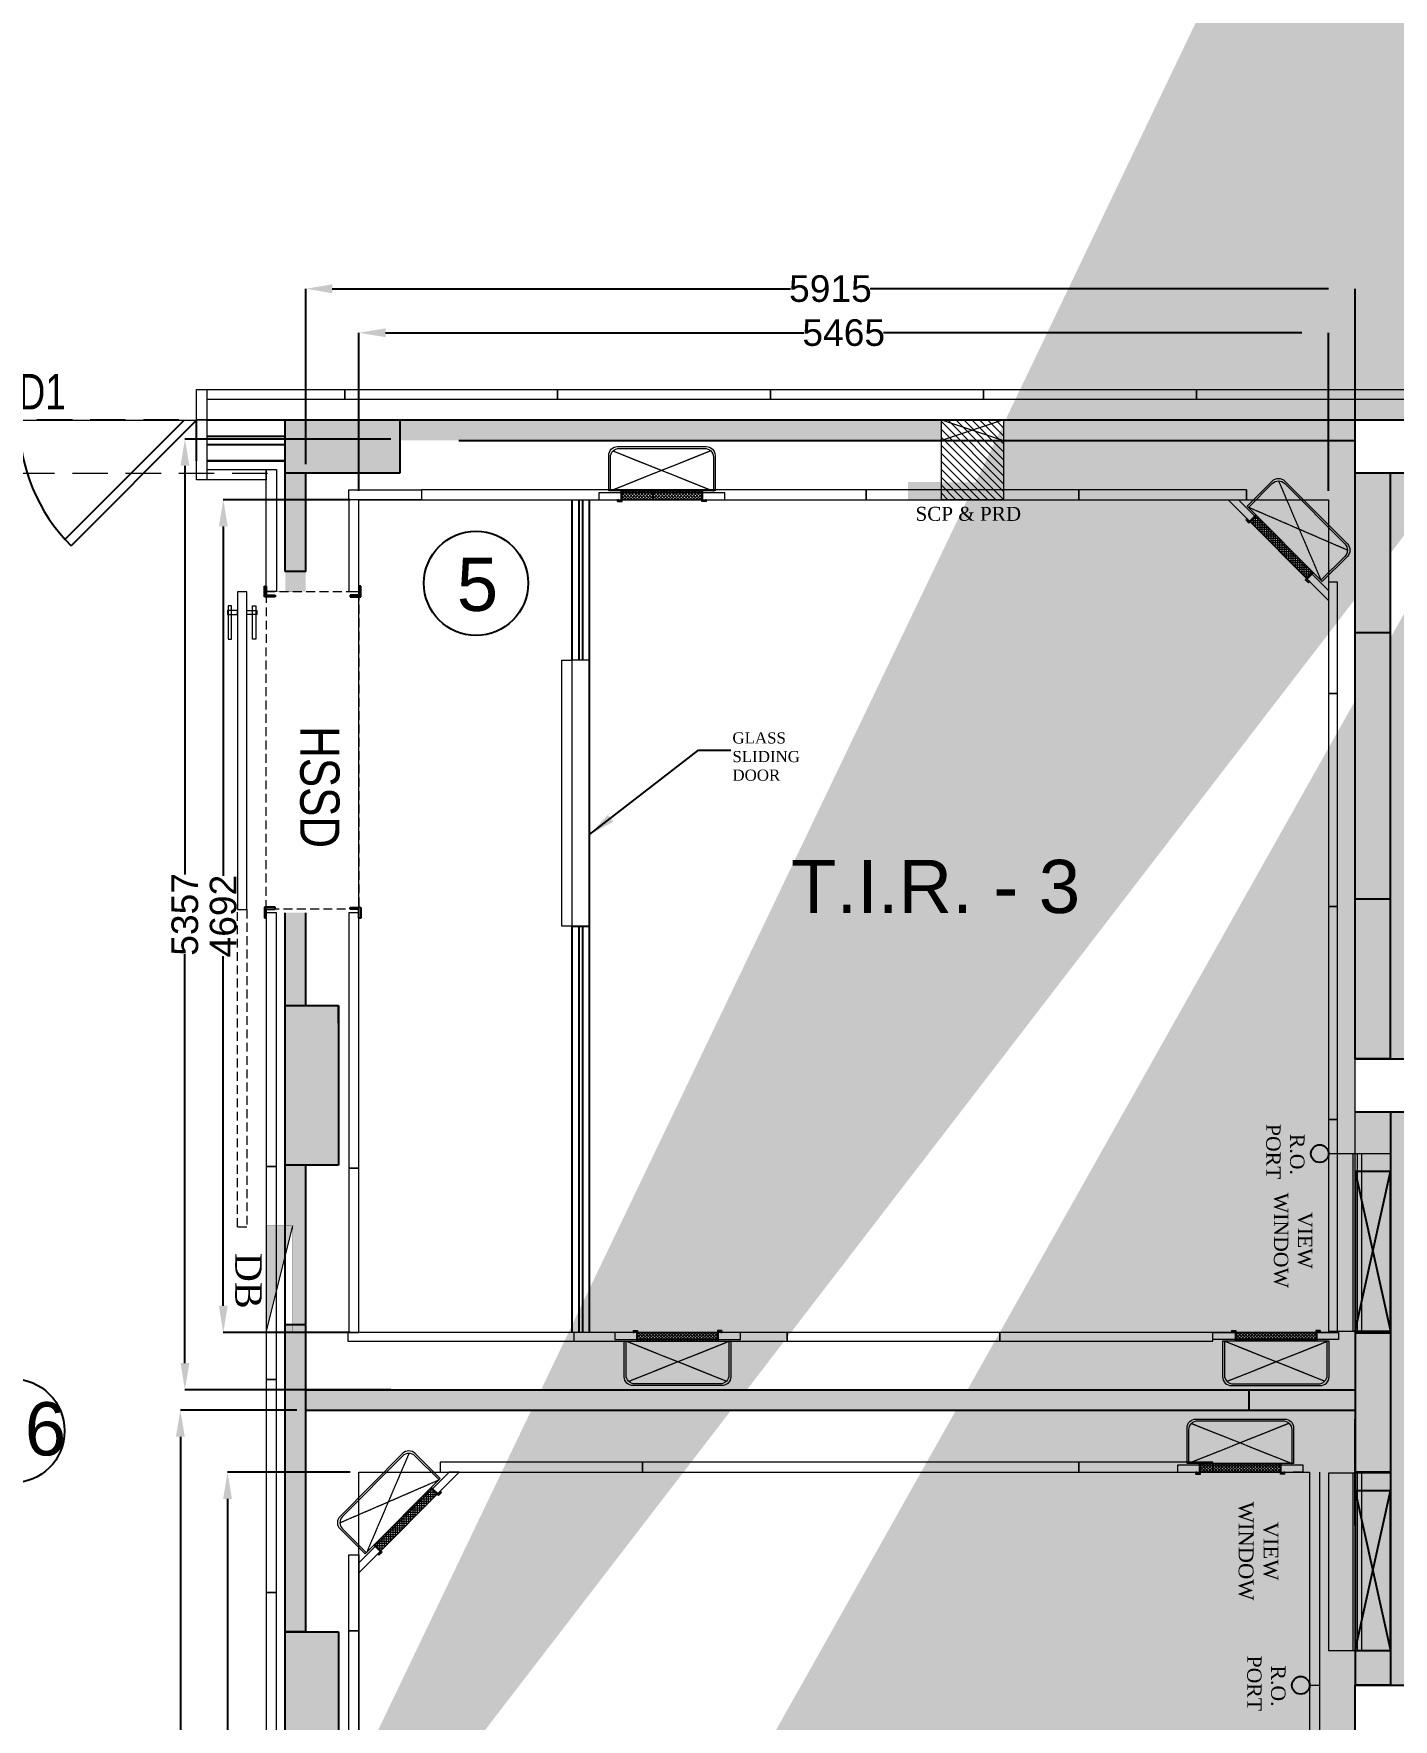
# Model space of a CAD drawing. Extents: x 11034434 to 11724204, y -4674497 to -3911811.
# Drawn here: x 11648006 to 11655669, y -4543855 to -4534356 of the extents above; entities that cross this region are included whole.
import ezdxf

# ---------------------------------------------------------------- set-up
doc = ezdxf.new("R2010")
doc.units = 0
doc.header["$MEASUREMENT"] = 0
doc.header["$PDMODE"] = 35
for name, pattern in [('CENTER', [0]), ('DASHED', [0.75, 0.5, -0.25]), ('DASHED2', [0.375, 0.25, -0.125]), ('HIDDEN', [0.375, 0.25, -0.125])]:
    doc.linetypes.add(name, pattern=pattern)
doc.layers.get('0').update_dxf_attribs({"color": 251, "linetype": 'CONTINUOUS'})
doc.layers.get('Defpoints').update_dxf_attribs({"color": 251, "linetype": 'CONTINUOUS'})
for name, color, linetype, lineweight in [('0.0', 251, 'CONTINUOUS', 0), ('MEDI O2', 3, 'CONTINUOUS', 25), ('OT TEXT', 251, 'CONTINUOUS', 5), ('VENT', 251, 'DASHED', 0), ('WALL PANEL', 7, 'CONTINUOUS', 15)]:
    doc.layers.add(name, color=color, linetype=linetype, lineweight=lineweight)
for name, color, linetype in [('BEAM', 251, 'CONTINUOUS'), ('BLOCK', 251, 'CONTINUOUS'), ('HATCH', 251, 'CONTINUOUS'), ('HS', 251, 'CONTINUOUS'), ('OT WALL', 252, 'CONTINUOUS'), ('OT WRITING BOARD', 7, 'CONTINUOUS'), ('PRD', 251, 'CONTINUOUS'), ('RD', 3, 'CONTINUOUS'), ('SECTION', 251, 'CONTINUOUS')]:
    doc.layers.add(name, color=color, linetype=linetype)
doc.styles.add('0_RM-NM', font='arial.ttf')
doc.styles.add('ARIAL', font='arial.ttf', dxfattribs={"width": 0.75})
doc.styles.add('Arial_3', font='arial.ttf', dxfattribs={"width": 0.8, "height": 245.883234})
doc.styles.get("Standard").update_dxf_attribs({"font": 'arial.ttf'})
doc.dimstyles.new('Scale 50', dxfattribs={"dimscale": 0, "dimtxt": 150, "dimasz": 150, "dimexe": 0, "dimexo": 50, "dimgap": 0, "dimtad": 0, "dimtoh": 1, "dimdec": 0, "dimzin": 0, "dimdsep": 46, "dimtxsty": '0_RM-NM', "dimcen": 0, "dimdle": 100, "dimclrd": 204, "dimclre": 212, "dimclrt": 224, "dimadec": 0, "dimazin": 0, "dimtfac": 1, "dimtdec": 0, "dimtofl": 0, "dimtmove": 1, "dimatfit": 3, "dimfxl": 1, "dimtolj": 1, "dimtzin": 0, "dimlwe": -1, "dimarcsym": 0})

# ---------------------------------------------------------------- blocks, each defined once
blk = doc.blocks.new('A$C4C3A21FC')
at = {"color": 177, "ltscale": 15, "true_color": 0x293189}
for p, q in [((0, 0), (0, 60)), ((0, 60), (60, 60)), ((60, 50), (10, 50)), ((10, 50), (10, 0)), ((60, 60), (60, 50)), ((10, 0), (0, 0))]:
    blk.add_line(p, q, dxfattribs=at)
blk = doc.blocks.new('A$C067107AD')
at = {"color": 21, "linetype": 'DASHED', "lineweight": 20, "ltscale": 100}
blk.add_lwpolyline([(-1790.9, -53.8), (-1790.9, 0), (-3579.8, 0), (-3579.8, -53.8)], close=True, dxfattribs=at)
at = {"color": 14, "lineweight": 20}
blk.add_lwpolyline([(0, -53.8), (-1790.9, -53.8), (-1790.9, 0), (0, 0), (0, -53.8)], dxfattribs=at)
for points in [[(-79.4, 50.9), (-267.4, 50.9), (-267.4, 32.2), (-79.4, 32.2)], [(-106.1, 56.2), (-127.4, 56.2), (-127.4, -1.1), (-106.1, -1.1)], [(-79.4, -104.6), (-267.4, -104.6), (-267.4, -86), (-79.4, -86)], [(-106.1, -109.9), (-127.4, -109.9), (-127.4, -52.7), (-106.1, -52.7)]]:
    blk.add_lwpolyline(points, close=True, dxfattribs=at)
blk = doc.blocks.new('A$C746E60D0')
at = {"lineweight": 15, "ltscale": 200}
h = blk.add_hatch(dxfattribs=at)
h.set_pattern_fill('ANSI37', color=251, scale=100, angle=540, style=0)
h.set_pattern_definition([(225, (40761.635, 430672.29), (8.83883476, -8.83883476), []), (315, (40761.635, 430672.29), (8.83883476, 8.83883476), [])])
h.paths.add_polyline_path([(0, 225.2), (-50, 225.2), (-50, -224.8), (0, -224.8)])
at = {"layer": 'RD', "color": 123, "lineweight": 15}
for p, q in [((-50, -299.6), (-50, 300.1)), ((5, 230.2), (-50, 230.2)), ((10, 225.2), (-50, 225.2)), ((10, 250.2), (0, 250.2)), ((0, 245.2), (0, 250.2)), ((5, 245.2), (0, 245.2)), ((0, -225.2), (0, 225.2)), ((5, 245.2), (5, 230.2)), ((10, 250.2), (10, 225.2)), ((10, -225.2), (-50, -225.2)), ((5, -230.2), (-50, -230.2)), ((5, -245.2), (0, -245.2)), ((0, -250.2), (0, -245.2)), ((10, -250.2), (0, -250.2)), ((5, -245.2), (5, -230.2)), ((10, -250.2), (10, -225.2))]:
    blk.add_line(p, q, dxfattribs=at)
for points in [[(-50, 300.1), (-250, 300.1, 0.414214), (-300, 250.1), (-300, -249.6, 0.414214), (-250, -299.6), (-50, -299.6)], [(-50, 290.1), (-240, 290.1, 0.414214), (-290, 240.1), (-290, -239.6, 0.414214), (-240, -289.6), (-50, -289.6)]]:
    blk.add_lwpolyline(points, format="xyb", dxfattribs=at)
at = {"layer": 'VENT', "linetype": 'DASHED2', "lineweight": 15}
for p, q in [((-275.4, -275), (-50, 290.1)), ((-275.4, 275.4), (-50, -289.6))]:
    blk.add_line(p, q, dxfattribs=at)
blk = doc.blocks.new('A$C42650223')
at = {"layer": 'WALL PANEL', "color": 150, "lineweight": 15}
blk.add_lwpolyline([(282.8, 226.2), (282.8, 282.8), (-282.8, -282.8), (-226.2, -282.8), (282.8, 226.2)], dxfattribs=at)
at = {"layer": 'OT WALL', "xscale": 0.9998750156232056, "yscale": 0.9998750156232056, "zscale": 0.9998750156232056, "rotation": 134.9999999999999}
blk.add_blockref('A$C746E60D0', (0, 0), dxfattribs=at)
blk = doc.blocks.new('A$C3EFD70D2')
at = {"layer": 'WALL PANEL', "color": 150, "lineweight": 15}
blk.add_lwpolyline([(-354.3, 0), (354.3, 0), (354.3, 40), (-354.3, 40)], close=True, dxfattribs=at)
at = {"layer": 'OT WALL', "xscale": -1.000266620452229, "yscale": 1.000266620452229, "zscale": 1.000266620452229, "rotation": 90.00000000008568}
blk.add_blockref('A$C746E60D0', (0.8, 0), dxfattribs=at)
blk = doc.blocks.new('A$C6EB30F4E')
at = {"layer": 'BLOCK', "color": 7, "lineweight": 0, "ltscale": 500}
blk.add_lwpolyline([(0, 1000), (0, 0), (350, 0), (350, 1000)], close=True, dxfattribs=at)
for points in [[(136.3, 1000), (136.3, 0)], [(161.3, 1000), (161.3, 0)], [(186.3, 1000), (186.3, 0)]]:
    blk.add_lwpolyline(points, dxfattribs=at)
blk = doc.blocks.new('*D362')
at = {"color": 212, "ltscale": 500, "transparency": 16777216}
for p, q in [((11649839, -4536933), (11649839, -4536041.6)), ((11655304, -4536933), (11655304, -4536041.6))]:
    blk.add_line(p, q, dxfattribs=at)
at = {"color": 204, "lineweight": -2, "ltscale": 500, "transparency": 16777216}
for p, q in [((11649989, -4536041.6), (11652347, -4536041.6)), ((11655154, -4536041.6), (11652796, -4536041.6))]:
    blk.add_line(p, q, dxfattribs=at)
at = {"color": 204, "ltscale": 500, "transparency": 16777216}
for points in [[(11649989, -4536016.6), (11649989, -4536066.6), (11649839, -4536041.6)], [(11655154, -4536016.6), (11655154, -4536066.6), (11655304, -4536041.6)]]:
    blk.add_solid(points, dxfattribs=at)
at = {"layer": 'Defpoints', "color": 0, "ltscale": 500, "transparency": 16777216}
for p in [(11655304, -4536041.6), (11649839, -4536983), (11655304, -4536983)]:
    blk.add_point(p, dxfattribs=at)
at = {"color": 224, "ltscale": 500, "transparency": 16777216, "insert": (11652571.5, -4536041.6), "char_height": 150, "attachment_point": 5, "style": '0_RM-NM'}
blk.add_mtext('\\A1;5465', dxfattribs=at)
blk = doc.blocks.new('*D363')
at = {"color": 212, "ltscale": 500, "transparency": 16777216}
for p, q in [((11649789, -4536983), (11649074.5, -4536983)), ((11649789, -4541674.8), (11649074.5, -4541674.8))]:
    blk.add_line(p, q, dxfattribs=at)
at = {"color": 204, "lineweight": -2, "ltscale": 500, "transparency": 16777216}
for p, q in [((11649074.5, -4537133), (11649074.5, -4539102.6)), ((11649074.5, -4541524.8), (11649074.5, -4539555.1))]:
    blk.add_line(p, q, dxfattribs=at)
at = {"color": 204, "ltscale": 500, "transparency": 16777216}
for points in [[(11649049.5, -4537133), (11649099.5, -4537133), (11649074.5, -4536983)], [(11649049.5, -4541524.8), (11649099.5, -4541524.8), (11649074.5, -4541674.8)]]:
    blk.add_solid(points, dxfattribs=at)
at = {"layer": 'Defpoints', "color": 0, "ltscale": 500, "transparency": 16777216}
for p in [(11649839, -4536983), (11649074.5, -4541674.8), (11649839, -4541674.8)]:
    blk.add_point(p, dxfattribs=at)
at = {"color": 224, "ltscale": 500, "transparency": 16777216, "insert": (11649074.5, -4539328.9), "char_height": 150, "attachment_point": 5, "rotation": 90, "style": '0_RM-NM'}
blk.add_mtext('\\A1;4692', dxfattribs=at)
blk = doc.blocks.new('*D364')
at = {"color": 212, "ltscale": 500, "transparency": 16777216}
for p, q in [((11649539, -4536783), (11649539, -4535793.6)), ((11655454, -4536783), (11655454, -4535793.6))]:
    blk.add_line(p, q, dxfattribs=at)
at = {"color": 204, "lineweight": -2, "ltscale": 500, "transparency": 16777216}
for p, q in [((11649689, -4535793.6), (11652272, -4535793.6)), ((11655304, -4535793.6), (11652721, -4535793.6))]:
    blk.add_line(p, q, dxfattribs=at)
at = {"color": 204, "ltscale": 500, "transparency": 16777216}
for points in [[(11649689, -4535768.6), (11649689, -4535818.6), (11649539, -4535793.6)], [(11655304, -4535768.6), (11655304, -4535818.6), (11655454, -4535793.6)]]:
    blk.add_solid(points, dxfattribs=at)
at = {"layer": 'Defpoints', "color": 0, "ltscale": 500, "transparency": 16777216}
for p in [(11655454, -4535793.6), (11649539, -4536833), (11655454, -4536833)]:
    blk.add_point(p, dxfattribs=at)
at = {"color": 224, "ltscale": 500, "transparency": 16777216, "insert": (11652496.5, -4535793.6), "char_height": 150, "attachment_point": 5, "style": '0_RM-NM'}
blk.add_mtext('\\A1;5915', dxfattribs=at)
blk = doc.blocks.new('*D365')
at = {"color": 212, "ltscale": 500, "transparency": 16777216}
for p, q in [((11650019, -4536640.6), (11648858.5, -4536640.6)), ((11650019, -4541998), (11648858.5, -4541998))]:
    blk.add_line(p, q, dxfattribs=at)
at = {"color": 204, "lineweight": -2, "ltscale": 500, "transparency": 16777216}
for p, q in [((11648858.5, -4536790.6), (11648858.5, -4539095.3)), ((11648858.5, -4541848), (11648858.5, -4539543.3))]:
    blk.add_line(p, q, dxfattribs=at)
at = {"color": 204, "ltscale": 500, "transparency": 16777216}
for points in [[(11648833.5, -4536790.6), (11648883.5, -4536790.6), (11648858.5, -4536640.6)], [(11648833.5, -4541848), (11648883.5, -4541848), (11648858.5, -4541998)]]:
    blk.add_solid(points, dxfattribs=at)
at = {"layer": 'Defpoints', "color": 0, "ltscale": 500, "transparency": 16777216}
for p in [(11650069, -4536640.6), (11648858.5, -4541998), (11650069, -4541998)]:
    blk.add_point(p, dxfattribs=at)
at = {"color": 224, "ltscale": 500, "transparency": 16777216, "insert": (11648858.5, -4539319.3), "char_height": 150, "attachment_point": 5, "rotation": 90, "style": '0_RM-NM'}
blk.add_mtext('\\A1;5357', dxfattribs=at)
blk = doc.blocks.new('*D368')
at = {"color": 212, "ltscale": 500, "transparency": 16777216}
for p, q in [((11649489, -4542113), (11648832.5, -4542113)), ((11649489, -4547263), (11648832.5, -4547263))]:
    blk.add_line(p, q, dxfattribs=at)
at = {"color": 204, "lineweight": -2, "ltscale": 500, "transparency": 16777216}
for p, q in [((11648832.5, -4542263), (11648832.5, -4544464.3)), ((11648832.5, -4547113), (11648832.5, -4544911.7))]:
    blk.add_line(p, q, dxfattribs=at)
at = {"color": 204, "ltscale": 500, "transparency": 16777216}
for points in [[(11648807.5, -4542263), (11648857.5, -4542263), (11648832.5, -4542113)], [(11648807.5, -4547113), (11648857.5, -4547113), (11648832.5, -4547263)]]:
    blk.add_solid(points, dxfattribs=at)
at = {"layer": 'Defpoints', "color": 0, "ltscale": 500, "transparency": 16777216}
for p in [(11648832.5, -4542113), (11649539, -4542113), (11649539, -4547263)]:
    blk.add_point(p, dxfattribs=at)
at = {"color": 224, "ltscale": 500, "transparency": 16777216, "insert": (11648832.5, -4544688), "char_height": 150, "attachment_point": 5, "rotation": 90, "style": '0_RM-NM'}
blk.add_mtext('\\A1;5150', dxfattribs=at)
blk = doc.blocks.new('*D369')
at = {"color": 212, "ltscale": 500, "transparency": 16777216}
for p, q in [((11649789, -4542463.1), (11649098.5, -4542463.1)), ((11649789, -4547113), (11649098.5, -4547113))]:
    blk.add_line(p, q, dxfattribs=at)
at = {"color": 204, "lineweight": -2, "ltscale": 500, "transparency": 16777216}
for p, q in [((11649098.5, -4542613.1), (11649098.5, -4544561.3)), ((11649098.5, -4546963), (11649098.5, -4545014.8))]:
    blk.add_line(p, q, dxfattribs=at)
at = {"color": 204, "ltscale": 500, "transparency": 16777216}
for points in [[(11649073.5, -4542613.1), (11649123.5, -4542613.1), (11649098.5, -4542463.1)], [(11649073.5, -4546963), (11649123.5, -4546963), (11649098.5, -4547113)]]:
    blk.add_solid(points, dxfattribs=at)
at = {"layer": 'Defpoints', "color": 0, "ltscale": 500, "transparency": 16777216}
for p in [(11649098.5, -4542463.1), (11649839, -4542463.1), (11649839, -4547113)]:
    blk.add_point(p, dxfattribs=at)
at = {"color": 224, "ltscale": 500, "transparency": 16777216, "insert": (11649098.5, -4544788), "char_height": 150, "attachment_point": 5, "rotation": 90, "style": '0_RM-NM'}
blk.add_mtext('\\A1;4650', dxfattribs=at)
blk = doc.blocks.new('A$C2EC22F09')
at = {"lineweight": 15, "ltscale": 5}
h = blk.add_hatch(color=251, dxfattribs=at)
h.dxf.hatch_style = 1
h.paths.add_polyline_path([(150, 300), (0, 300), (0, -300)])
at = {"color": 7, "lineweight": 15, "ltscale": 5}
blk.add_line((0, -300), (150, 300), dxfattribs=at)
at = {"color": 7, "lineweight": 15, "ltscale": 5, "const_width": 2.42}
blk.add_lwpolyline([(0, -300), (0, 300), (150, 300), (150, -300), (0, -300)], dxfattribs=at)
at = {"layer": 'OT TEXT', "color": 117, "lineweight": 5, "insert": (-100.4, -9), "char_height": 150, "attachment_point": 5, "rotation": 270}
blk.add_mtext('{\\fTimes New Roman|b0|i0|c0|p18;\\C5;DB}', dxfattribs=at)

msp = doc.modelspace()

# ---------------------------------------------------------------- hatches: boundary and pattern name
at = {"ltscale": 500}
h = msp.add_hatch(color=256, dxfattribs=at)
h.paths.add_polyline_path([(11653472.2, -4536533), (11653472.2, -4536648), (11655454, -4536648), (11655454, -4536533)])
h.paths.add_polyline_path([(11653122.2, -4536648), (11653122.2, -4536533), (11650069, -4536533), (11650069, -4536648)])
at = {"lineweight": 15, "ltscale": 10}
h = msp.add_hatch(dxfattribs=at)
h.set_pattern_fill('ANSI31', color=1, scale=10.000353, angle=270)
h.set_pattern_definition([(315, (11962783.15, -5026398.226), (22.451432, 22.451432), [])])
h.paths.add_polyline_path([(11653122.2, -4536533), (11653472.2, -4536533), (11653472.2, -4536983), (11653122.2, -4536983)])
at = {"ltscale": 500}
for points in [[(11649539, -4536833), (11649424, -4536833), (11649424, -4537501), (11649539, -4537501)], [(11649536, -4539309.6), (11649421, -4539309.6), (11649424, -4539833), (11649539, -4539833)], [(11649539, -4541633), (11649424, -4541633), (11649424, -4542463), (11649539, -4542463)], [(11655454, -4541998), (11649539, -4541998), (11649539, -4542113), (11655454, -4542113)]]:
    msp.add_hatch(color=256, dxfattribs=at).paths.add_polyline_path(points)
at = {"layer": 'HATCH', "ltscale": 500}
h = msp.add_hatch(color=251, dxfattribs=at)
h.dxf.hatch_style = 1
h.paths.add_polyline_path([(11633364, -4566323), (11633664, -4566323), (11633664, -4567223), (11633364, -4567223)])
h.paths.add_polyline_path([(11676774, -4570188), (11677674, -4570188), (11677674, -4570488), (11676774, -4570488)])
h.paths.add_polyline_path([(11651189, -4576253), (11651489, -4576253), (11651489, -4577153), (11651189, -4577153)])
h.paths.add_polyline_path([(11673574, -4576253), (11674174, -4576253), (11674174, -4576553), (11673574, -4576553)])
h.paths.add_polyline_path([(11629934, -4558133), (11630684, -4558133), (11630684, -4558433), (11629934, -4558433)])
h.paths.add_polyline_path([(11629934, -4561663), (11630834, -4561663), (11630834, -4561963), (11629934, -4561963)])
h.paths.add_polyline_path([(11666915.7, -4576153), (11667744, -4576153), (11667744, -4576453), (11666915.7, -4576453)])
h.paths.add_polyline_path([(11643159, -4575553), (11643459, -4575553), (11643459, -4576453), (11643159, -4576453)])
h.paths.add_polyline_path([(11636989, -4575703), (11637289, -4575703), (11637289, -4576453), (11636989, -4576453)])
h.paths.add_polyline_path([(11636664, -4576478), (11636964, -4576478), (11636964, -4577228), (11636664, -4577228)])
h.paths.add_polyline_path([(11629934, -4547263), (11630684, -4547263), (11630684, -4547563), (11629934, -4547563)])
h.paths.add_polyline_path([(11676774, -4547263), (11677674, -4547263), (11677674, -4547563), (11676774, -4547563)])
h.paths.add_polyline_path([(11629834, -4566323), (11630134, -4566323), (11630134, -4567223), (11629834, -4567223)])
h.paths.add_polyline_path([(11636664, -4575703), (11636964, -4575703), (11636964, -4576453), (11636664, -4576453)])
h.paths.add_polyline_path([(11676674, -4533533), (11676974, -4533533), (11676974, -4532554.7), (11676674, -4532554.7)])
h.paths.add_polyline_path([(11629934, -4554533), (11630684, -4554533), (11630684, -4554833), (11629934, -4554833)])
h.paths.add_polyline_path([(11658389, -4576253), (11658689, -4576253), (11658689, -4577153), (11658389, -4577153)])
h.paths.add_polyline_path([(11676774, -4527303), (11677674, -4527303), (11677674, -4527603), (11676774, -4527603)])
h.paths.add_polyline_path([(11676774, -4543663), (11677674, -4543663), (11677674, -4543963), (11676774, -4543963)])
h.paths.add_polyline_path([(11629934, -4550933), (11630684, -4550933), (11630684, -4551233), (11629934, -4551233)])
h.paths.add_polyline_path([(11661989, -4570223), (11662289, -4570223), (11662289, -4571123), (11661989, -4571123)])
h.paths.add_polyline_path([(11676774, -4550933), (11677674, -4550933), (11677674, -4551233), (11676774, -4551233)])
h.paths.add_polyline_path([(11634979, -4536533), (11635279, -4536533), (11635279, -4537133), (11634979, -4537133)])
h.paths.add_polyline_path([(11629934, -4536533), (11630834, -4536533), (11630834, -4536833), (11629934, -4536833)])
h.paths.add_polyline_path([(11676774, -4536533), (11677574, -4536533), (11677574, -4536833), (11676774, -4536833)])
h.paths.add_polyline_path([(11673574, -4565263), (11674272.9, -4565263), (11674272.9, -4565563), (11673574, -4565563)])
h.paths.add_polyline_path([(11670744, -4576153), (11671572.3, -4576153), (11671572.3, -4576453), (11670744, -4576453)])
h.paths.add_polyline_path([(11676774, -4558133), (11677674, -4558133), (11677674, -4558433), (11676774, -4558433)])
h.paths.add_polyline_path([(11634979, -4532933), (11635279, -4532933), (11635279, -4533533), (11634979, -4533533)])
h.paths.add_polyline_path([(11635304, -4532933), (11635604, -4532933), (11635604, -4533533), (11635304, -4533533)])
h.paths.add_polyline_path([(11631314, -4532633), (11631614, -4532633), (11631614, -4533533), (11631314, -4533533)])
h.paths.add_polyline_path([(11676774, -4576153), (11677674, -4576153), (11677674, -4576453), (11676774, -4576453)])
h.paths.add_polyline_path([(11649424, -4525003), (11649724, -4525003), (11649724, -4525903), (11649424, -4525903)])
h.paths.add_polyline_path([(11655454, -4525003), (11655754, -4525003), (11655754, -4525903), (11655454, -4525903)])
h.paths.add_polyline_path([(11633364, -4575703), (11633664, -4575703), (11633664, -4576453), (11633364, -4576453)])
h.paths.add_polyline_path([(11635304, -4536533), (11635604, -4536533), (11635604, -4537133), (11635304, -4537133)])
h.paths.add_polyline_path([(11646124, -4525003), (11646424, -4525003), (11646424, -4525903), (11646124, -4525903)])
h.paths.add_polyline_path([(11631314, -4526753), (11631614, -4526753), (11631614, -4527503), (11631314, -4527503)])
h.paths.add_polyline_path([(11634979, -4540133), (11635279, -4540133), (11635279, -4540733), (11634979, -4540733)])
h.paths.add_polyline_path([(11635304, -4540733), (11635604, -4540733), (11635604, -4540133), (11635304, -4540133)])
h.paths.add_polyline_path([(11633364, -4561213), (11633664, -4561213), (11633664, -4561963), (11633364, -4561963)])
h.paths.add_polyline_path([(11634979, -4526753), (11635279, -4526753), (11635279, -4527503), (11634979, -4527503)])
h.paths.add_polyline_path([(11632914, -4576478), (11633664, -4576478), (11633664, -4576778), (11632914, -4576778)])
h.paths.add_polyline_path([(11661989, -4576253), (11662289, -4576253), (11662289, -4577153), (11661989, -4577153)])
h.paths.add_polyline_path([(11633364, -4570223), (11633664, -4570223), (11633664, -4570973), (11633364, -4570973)])
h.paths.add_polyline_path([(11654789, -4576253), (11655089, -4576253), (11655089, -4577153), (11654789, -4577153)])
h.paths.add_polyline_path([(11676774, -4540133), (11677674, -4540133), (11677674, -4540433), (11676774, -4540433)])
h.paths.add_polyline_path([(11629934, -4543663), (11630684, -4543663), (11630684, -4543963), (11629934, -4543963)])
h.paths.add_polyline_path([(11670744, -4576478), (11671344, -4576478), (11671344, -4576778), (11670744, -4576778)])
h.paths.add_polyline_path([(11629659, -4576478), (11630409, -4576478), (11630409, -4576778), (11629659, -4576778)])
h.paths.add_polyline_path([(11667144, -4576478), (11667744, -4576478), (11667744, -4576778), (11667144, -4576778)])
h.paths.add_polyline_path([(11630834, -4540133), (11629934, -4540133), (11629934, -4540433), (11630834, -4540433)])
h.paths.add_polyline_path([(11643159, -4570223), (11643459, -4570223), (11643459, -4571123), (11643159, -4571123)])
h.paths.add_polyline_path([(11647589, -4576253), (11647889, -4576253), (11647889, -4577153), (11647589, -4577153)])
h.paths.add_polyline_path([(11667444, -4570223), (11667744, -4570223), (11667744, -4571123), (11667444, -4571123)])
h.paths.add_polyline_path([(11676774, -4561663), (11677674, -4561663), (11677674, -4561963), (11676774, -4561963)])
h.paths.add_polyline_path([(11676774, -4566923), (11677752.3, -4566923), (11677752.3, -4567223), (11676774, -4567223)])
h.paths.add_polyline_path([(11637734, -4526603), (11638034, -4526603), (11638034, -4527503), (11637734, -4527503)])
edge = h.paths.add_edge_path()
edge.add_line((11658239, -4526603), (11658239, -4527503))
edge.add_line((11670744, -4567223), (11671722.3, -4567223))
edge.add_line((11636664, -4561213), (11636664, -4561963))
edge.add_line((11658539, -4533533), (11658539, -4532633))
edge.add_line((11636964, -4570973), (11636964, -4570223))
edge.add_line((11636989, -4570223), (11636989, -4570973))
h.paths.add_polyline_path([(11655454, -4566923), (11656354, -4566923), (11656354, -4567223), (11655454, -4567223)], flags=17)
h.paths.add_polyline_path([(11640094, -4566323), (11640394, -4566323), (11640394, -4567223), (11640094, -4567223)], flags=17)
h.paths.add_polyline_path([(11636989, -4566473), (11637289, -4566473), (11637289, -4567223), (11636989, -4567223)], flags=17)
h.paths.add_polyline_path([(11636989, -4570223), (11637289, -4570223), (11637289, -4570973), (11636989, -4570973)], flags=17)
h.paths.add_polyline_path([(11645445.7, -4566923), (11646424, -4566923), (11646424, -4567223), (11645445.7, -4567223)], flags=17)
h.paths.add_polyline_path([(11647249.9, -4570223), (11648228.1, -4570223), (11648228.1, -4570523), (11647249.9, -4570523)], flags=17)
h.paths.add_polyline_path([(11660814, -4566923), (11661714, -4566923), (11661714, -4567223), (11660814, -4567223)], flags=17)
h.paths.add_polyline_path([(11649424, -4566923), (11650402.3, -4566923), (11650402.3, -4567223), (11649424, -4567223)], flags=17)
h.paths.add_polyline_path([(11666844, -4566923), (11667744, -4566923), (11667744, -4567223), (11666844, -4567223)], flags=17)
h.paths.add_polyline_path([(11636664, -4566473), (11636964, -4566473), (11636964, -4567223), (11636664, -4567223)], flags=17)
h.paths.add_polyline_path([(11636664, -4570223), (11636964, -4570223), (11636964, -4570973), (11636664, -4570973)], flags=17)
h.paths.add_polyline_path([(11660814, -4540133), (11661714, -4540133), (11661714, -4540433), (11660814, -4540433)], flags=17)
h.paths.add_polyline_path([(11655454, -4532933), (11655754, -4532933), (11655754, -4533533), (11655454, -4533533)], flags=16)
h.paths.add_polyline_path([(11655454, -4547263), (11656354, -4547263), (11656354, -4547563), (11655454, -4547563)], flags=17)
h.paths.add_polyline_path([(11652224, -4531073), (11652824, -4531073), (11652824, -4531373), (11652224, -4531373)], flags=17)
h.paths.add_polyline_path([(11652224, -4533233), (11652824, -4533233), (11652824, -4533533), (11652224, -4533533)], flags=16)
h.paths.add_polyline_path([(11660814, -4561663), (11661714, -4561663), (11661714, -4561963), (11660814, -4561963)], flags=17)
h.paths.add_polyline_path([(11636664, -4561213), (11636964, -4561213), (11636964, -4561963), (11636664, -4561963)], flags=17)
h.paths.add_polyline_path([(11646424, -4551233), (11645524, -4551233), (11645524, -4550933), (11646424, -4550933)], flags=17)
h.paths.add_polyline_path([(11639494, -4558133), (11640394, -4558133), (11640394, -4558433), (11639494, -4558433)], flags=17)
h.paths.add_polyline_path([(11646124, -4561363), (11646424, -4561363), (11646424, -4562263), (11646124, -4562263)], flags=17)
h.paths.add_polyline_path([(11639494, -4561663), (11640394, -4561663), (11640394, -4561963), (11639494, -4561963)], flags=17)
h.paths.add_polyline_path([(11655454, -4558133), (11656354, -4558133), (11656354, -4558433), (11655454, -4558433)], flags=17)
h.paths.add_polyline_path([(11636989, -4561213), (11637289, -4561213), (11637289, -4561963), (11636989, -4561963)], flags=17)
h.paths.add_polyline_path([(11639494, -4554533), (11640394, -4554533), (11640394, -4554833), (11639494, -4554833)], flags=17)
h.paths.add_polyline_path([(11660814, -4543663), (11661714, -4543663), (11661714, -4543963), (11660814, -4543963)], flags=17)
h.paths.add_polyline_path([(11660814, -4554533), (11661714, -4554533), (11661714, -4554833), (11660814, -4554833)], flags=17)
h.paths.add_polyline_path([(11660814, -4550933), (11661714, -4550933), (11661714, -4551233), (11660814, -4551233)], flags=17)
h.paths.add_polyline_path([(11664314, -4565263), (11664914, -4565263), (11664914, -4565563), (11664314, -4565563)], flags=17)
h.paths.add_polyline_path([(11670744, -4547263), (11671644, -4547263), (11671644, -4547563), (11670744, -4547563)], flags=17)
h.paths.add_polyline_path([(11666844, -4547263), (11667744, -4547263), (11667744, -4547563), (11666844, -4547563)], flags=17)
h.paths.add_polyline_path([(11649424, -4554233), (11649724, -4554233), (11649724, -4555133), (11649424, -4555133)], flags=17)
h.paths.add_polyline_path([(11655454, -4554533), (11656354, -4554533), (11656354, -4554833), (11655454, -4554833)], flags=17)
h.paths.add_polyline_path([(11670744, -4566923), (11671722.3, -4566923), (11671722.3, -4567223), (11670744, -4567223)], flags=17)
h.paths.add_polyline_path([(11646124, -4554233), (11646424, -4554233), (11646424, -4555133), (11646124, -4555133)], flags=17)
h.paths.add_polyline_path([(11667444, -4554233), (11667744, -4554233), (11667744, -4555133), (11667444, -4555133)], flags=17)
h.paths.add_polyline_path([(11649424, -4547263), (11650324, -4547263), (11650324, -4547563), (11649424, -4547563)], flags=17)
h.paths.add_polyline_path([(11662541.5, -4533233), (11663441.5, -4533233), (11663441.5, -4533533), (11662541.5, -4533533)], flags=17)
h.paths.add_polyline_path([(11666844, -4533233), (11667744, -4533233), (11667744, -4533533), (11666844, -4533533)], flags=17)
h.paths.add_polyline_path([(11670744, -4533233), (11671644, -4533233), (11671644, -4533533), (11670744, -4533533)], flags=17)
h.paths.add_polyline_path([(11655454, -4550933), (11656354, -4550933), (11656354, -4551233), (11655454, -4551233)], flags=17)
h.paths.add_polyline_path([(11649424, -4550933), (11650324, -4550933), (11650324, -4551233), (11649424, -4551233)], flags=17)
h.paths.add_polyline_path([(11642994, -4565263), (11643594, -4565263), (11643594, -4565563), (11642994, -4565563)], flags=17)
h.paths.add_polyline_path([(11655454, -4540133), (11656354, -4540133), (11656354, -4540433), (11655454, -4540433)], flags=17)
h.paths.add_polyline_path([(11639494, -4550933), (11640394, -4550933), (11640394, -4551233), (11639494, -4551233)], flags=17)
h.paths.add_polyline_path([(11670744, -4550933), (11671644, -4550933), (11671644, -4551233), (11670744, -4551233)], flags=17)
h.paths.add_polyline_path([(11666844, -4550933), (11667744, -4550933), (11667744, -4551233), (11666844, -4551233)], flags=17)
h.paths.add_polyline_path([(11670744, -4554233), (11671044, -4554233), (11671044, -4555133), (11670744, -4555133)], flags=17)
h.paths.add_polyline_path([(11649424, -4557833), (11649724, -4557833), (11649724, -4558733), (11649424, -4558733)], flags=17)
h.paths.add_polyline_path([(11670744, -4561363), (11671044, -4561363), (11671044, -4562263), (11670744, -4562263)], flags=17)
h.paths.add_polyline_path([(11655454, -4543663), (11656354, -4543663), (11656354, -4543963), (11655454, -4543963)], flags=17)
h.paths.add_polyline_path([(11667444, -4543363), (11667744, -4543363), (11667744, -4544263), (11667444, -4544263)], flags=17)
h.paths.add_polyline_path([(11670744, -4543363), (11671044, -4543363), (11671044, -4544263), (11670744, -4544263)], flags=17)
h.paths.add_polyline_path([(11645524, -4547263), (11646424, -4547263), (11646424, -4547563), (11645524, -4547563)], flags=17)
h.paths.add_polyline_path([(11660618.7, -4547262.8), (11661714, -4547263), (11661714, -4547563), (11660618.7, -4547562.8)], flags=17)
h.paths.add_polyline_path([(11639494, -4547263), (11640394, -4547263), (11640394, -4547563), (11639494, -4547563)], flags=17)
h.paths.add_polyline_path([(11654449.9, -4570223), (11655428.1, -4570223), (11655428.1, -4570523), (11654449.9, -4570523)], flags=17)
h.paths.add_polyline_path([(11646124, -4557833), (11646424, -4557833), (11646424, -4558733), (11646124, -4558733)], flags=17)
h.paths.add_polyline_path([(11641979, -4527503), (11642279, -4527503), (11642279, -4526703), (11641979, -4526703)], flags=17)
h.paths.add_polyline_path([(11670744, -4539833), (11671044, -4539833), (11671044, -4540733), (11670744, -4540733)], flags=17)
h.paths.add_polyline_path([(11646124, -4530473), (11646424, -4530473), (11646424, -4531373), (11646124, -4531373)], flags=17)
h.paths.add_polyline_path([(11660814, -4536533), (11661714, -4536533), (11661714, -4536833), (11660814, -4536833)], flags=17)
h.paths.add_polyline_path([(11655454, -4530473), (11655754, -4530473), (11655754, -4531373), (11655454, -4531373)], flags=17)
h.paths.add_polyline_path([(11641979, -4532633), (11642279, -4532633), (11642279, -4533533), (11641979, -4533533)], flags=17)
h.paths.add_polyline_path([(11658239, -4532633), (11658539, -4532633), (11658539, -4533533), (11658239, -4533533)], flags=16)
h.paths.add_polyline_path([(11639494, -4536533), (11640394, -4536533), (11640394, -4536833), (11639494, -4536833)], flags=17)
h.paths.add_polyline_path([(11649424, -4536533), (11650069, -4536533), (11650069, -4536833), (11649424, -4536833)], flags=17)
h.paths.add_polyline_path([(11637734, -4532633), (11638034, -4532633), (11638034, -4533533), (11637734, -4533533)], flags=17)
h.paths.add_polyline_path([(11667444, -4526603), (11667744, -4526603), (11667744, -4527503), (11667444, -4527503)], flags=17)
h.paths.add_polyline_path([(11646124, -4532633), (11646424, -4532633), (11646424, -4533533), (11646124, -4533533)], flags=17)
h.paths.add_polyline_path([(11662841.5, -4526603), (11663141.5, -4526603), (11663141.5, -4527503), (11662841.5, -4527503)], flags=17)
h.paths.add_polyline_path([(11670744, -4536533), (11671644, -4536533), (11671644, -4536833), (11670744, -4536833)], flags=17)
h.paths.add_polyline_path([(11646124, -4543363), (11646424, -4543363), (11646424, -4544263), (11646124, -4544263)], flags=17)
h.paths.add_polyline_path([(11639494, -4540133), (11640394, -4540133), (11640394, -4540433), (11639494, -4540433)], flags=17)
h.paths.add_polyline_path([(11658239, -4526603), (11658539, -4526603), (11658539, -4527503), (11658239, -4527503)], flags=17)
h.paths.add_polyline_path([(11666844, -4536533), (11667744, -4536533), (11667744, -4536833), (11666844, -4536833)], flags=17)
h.paths.add_polyline_path([(11670744, -4526603), (11671044, -4526603), (11671044, -4527503), (11670744, -4527503)], flags=17)
h.paths.add_polyline_path([(11658049.9, -4570223), (11659028.1, -4570223), (11659028.1, -4570523), (11658049.9, -4570523)], flags=17)
h.paths.add_polyline_path([(11655454, -4536533), (11656354, -4536533), (11656354, -4536833), (11655454, -4536833)], flags=17)
h.paths.add_polyline_path([(11655454, -4561663), (11656354, -4561663), (11656354, -4561963), (11655454, -4561963)], flags=17)
h.paths.add_polyline_path([(11649424, -4539833), (11649724, -4539833), (11649724, -4540733), (11649424, -4540733)], flags=17)
h.paths.add_polyline_path([(11660814, -4558133), (11661714, -4558133), (11661714, -4558433), (11660814, -4558433)], flags=17)
h.paths.add_polyline_path([(11646124, -4540733), (11646424, -4540733), (11646424, -4539835.4), (11646124, -4539835.4)], flags=17)
h.paths.add_polyline_path([(11667444, -4557833), (11667744, -4557833), (11667744, -4558733), (11667444, -4558733)], flags=17)
h.paths.add_polyline_path([(11649424, -4561363), (11649724, -4561363), (11649724, -4562263), (11649424, -4562263)], flags=17)
h.paths.add_polyline_path([(11670744, -4557833), (11671044, -4557833), (11671044, -4558733), (11670744, -4558733)], flags=17)
h.paths.add_polyline_path([(11645445.7, -4536533), (11646424, -4536533), (11646424, -4536833), (11645445.7, -4536833)], flags=17)
h.paths.add_polyline_path([(11667444, -4561363), (11667744, -4561363), (11667744, -4562263), (11667444, -4562263)], flags=17)
h.paths.add_polyline_path([(11649424, -4543363), (11649724, -4543363), (11649724, -4544263), (11649424, -4544263)], flags=17)
h.paths.add_polyline_path([(11639494, -4543663), (11640394, -4543663), (11640394, -4543963), (11639494, -4543963)], flags=17)
h.paths.add_polyline_path([(11667444, -4539833), (11667744, -4539833), (11667744, -4540733), (11667444, -4540733)], flags=17)
h.paths.add_polyline_path([(11671044, -4570280.2), (11670744, -4570280.2), (11670744, -4571201.3), (11671044, -4571201.3)])
at = {"layer": 'HS', "lineweight": -3, "ltscale": 500}
h = msp.add_hatch(color=256, dxfattribs=at)
h.dxf.hatch_style = 1
h.paths.add_polyline_path([(11655654, -4539233), (11655454, -4539233), (11655454, -4540133), (11655654, -4540133)])
h.paths.add_polyline_path([(11655654, -4536833), (11655454, -4536833), (11655454, -4537733), (11655654, -4537733)])
h = msp.add_hatch(color=256, dxfattribs=at)
h.dxf.hatch_style = 1
h.paths.add_polyline_path([(11655454, -4539233), (11655654, -4539233), (11655654, -4537733), (11655454, -4537733)])
h = msp.add_hatch(color=256, dxfattribs=at)
h.dxf.hatch_style = 1
h.paths.add_polyline_path([(11655454, -4540433), (11655454, -4540667.9), (11655654, -4540667.9), (11655654, -4540433)])
at = {"layer": 'HS', "linetype": 'CENTER', "ltscale": 500, "true_color": 0x636466}
h = msp.add_hatch(color=251, dxfattribs=at)
h.dxf.hatch_style = 1
h.paths.add_polyline_path([(11649539, -4540733), (11649424, -4540733), (11649424, -4541074.7), (11649466.9, -4541074.7), (11649466.9, -4541633), (11649539, -4541633)])
at = {"layer": 'HS', "lineweight": -3, "ltscale": 500}
h = msp.add_hatch(color=256, dxfattribs=at)
h.dxf.hatch_style = 1
h.paths.add_polyline_path([(11655654, -4541677.7), (11655454, -4541677.7), (11655454, -4542463), (11655654, -4542463)])
at = {"layer": 'HS', "linetype": 'CENTER', "ltscale": 500, "true_color": 0x636466}
h = msp.add_hatch(color=251, dxfattribs=at)
h.dxf.hatch_style = 1
h.paths.add_polyline_path([(11649424, -4543363), (11649539, -4543363), (11649539, -4542463), (11649424, -4542463)])
at = {"layer": 'HS', "lineweight": -3, "ltscale": 500}
h = msp.add_hatch(color=256, dxfattribs=at)
h.dxf.hatch_style = 1
h.paths.add_polyline_path([(11655454, -4543663), (11655654, -4543663), (11655654, -4543468), (11655454, -4543468)])
at = {"layer": 'OT WRITING BOARD', "lineweight": 5, "ltscale": 30}
h = msp.add_hatch(color=256, dxfattribs=at)
h.dxf.hatch_style = 1
h.paths.add_polyline_path([(11652933.4, -4536983.4), (11652933.3, -4536883.4), (11653633.4, -4536883.8), (11653633.4, -4536983.8)])

# ---------------------------------------------------------------- linework, layer by layer
at = {"lineweight": 25}
for p, q in [((11648854.2, -4536533.9), (11648182.4, -4537205.6)), ((11648924, -4536534.7), (11648216.9, -4537241.8)), ((11648981.2, -4536533), (11649424, -4536533)), ((11650402.3, -4536533), (11655454, -4536533)), ((11648981.2, -4536625), (11649424, -4536625)), ((11648981.2, -4536671), (11649424, -4536671)), ((11650402.3, -4536648), (11655454, -4536648)), ((11648981.2, -4536763), (11649424, -4536763)), ((11649424, -4537387.6), (11649424, -4536833)), ((11649539, -4537387.6), (11649539, -4536833)), ((11655454, -4540133), (11655454, -4536833)), ((11655654, -4536833), (11655454, -4536833)), ((11655654, -4540133), (11655654, -4536833)), ((11651039.2, -4536983), (11651039.2, -4537885.8)), ((11651078.2, -4536983), (11651078.2, -4537885.8)), ((11651100.2, -4537885.8), (11651100.2, -4536983)), ((11651139.2, -4541674.8), (11651139.2, -4536983)), ((11649539, -4537387.6), (11649424, -4537387.6)), ((11655654, -4537733), (11655454, -4537733)), ((11655654, -4539233), (11655454, -4539233)), ((11649424, -4539833), (11649424, -4539309.6)), ((11649539, -4539833), (11649539, -4539309.6)), ((11651039.2, -4539385.8), (11651039.2, -4541674.8)), ((11651039.2, -4539385.8), (11651139.2, -4539385.8)), ((11651078.2, -4539385.8), (11651078.2, -4541674.8)), ((11651100.2, -4541674.8), (11651100.2, -4539385.8)), ((11649724, -4539933), (11649724, -4539833)), ((11655654, -4540133), (11655454, -4540133)), ((11655654, -4540433), (11655454, -4540433)), ((11655654, -4540433), (11655654, -4543663)), ((11649539, -4540733), (11649424, -4540733)), ((11649424, -4543363), (11649424, -4540733)), ((11649539, -4543363), (11649539, -4540733)), ((11655454, -4541333), (11655454, -4543663)), ((11649539, -4541633), (11649424, -4541633)), ((11655454, -4541677.7), (11655654, -4541677.7)), ((11649539, -4541998), (11655454, -4541998)), ((11650739.2, -4541998), (11650839.2, -4541998)), ((11649539, -4542113), (11655454, -4542113)), ((11649539, -4542463), (11649424, -4542463)), ((11655654, -4542463), (11655454, -4542463)), ((11649539, -4543363), (11649424, -4543363)), ((11655654, -4543663), (11655454, -4543663))]:
    msp.add_line(p, q, dxfattribs=at)
at = {"lineweight": 25, "ltscale": 500}
for p, q in [((11648924, -4536763), (11648924, -4536533)), ((11648981.2, -4536533), (11667744, -4536533)), ((11649424, -4537387.6), (11649424, -4536533)), ((11650069, -4536533), (11650069, -4536833)), ((11655454, -4536833), (11655454, -4536533)), ((11649424, -4536763), (11648981.2, -4536763)), ((11650069, -4536833), (11649424, -4536833)), ((11656354, -4536833), (11655454, -4536833)), ((11649424, -4545163), (11649424, -4539309.6)), ((11649424, -4539833), (11649724, -4539833)), ((11649724, -4539833), (11649724, -4540733)), ((11655454, -4540133), (11656354, -4540133)), ((11656354, -4540433), (11655454, -4540433)), ((11649724, -4540733), (11649424, -4540733)), ((11654854.1, -4541998), (11654854.1, -4542113)), ((11654854.1, -4541998), (11655454, -4541998)), ((11654854.1, -4542113), (11655454, -4542113)), ((11655454, -4542763), (11655454, -4542163)), ((11649424, -4543363), (11649724, -4543363)), ((11649724, -4543363), (11649724, -4544263)), ((11655454, -4543963), (11655454, -4543663)), ((11655454, -4543663), (11656354, -4543663))]:
    msp.add_line(p, q, dxfattribs=at)
at = {"color": 1, "linetype": 'DASHED2', "lineweight": 5, "ltscale": 200}
msp.add_lwpolyline([(11649839, -4537499.9), (11649839, -4539289.4), (11649316.4, -4539289.4), (11649317.3, -4537499.9)], close=True, dxfattribs=at)
at = {"color": 114, "lineweight": 5, "ltscale": 15, "true_color": 0x139b48, "const_width": 0.18}
for points in [[(11649316.8, -4537499.6), (11649839, -4537500), (11649839, -4537520), (11649316.8, -4537520), (11649316.8, -4537499.6)], [(11649316.4, -4539309.6), (11649839, -4539309.6), (11649839, -4539289.6), (11649316.4, -4539289.2), (11649316.4, -4539309.6)]]:
    msp.add_lwpolyline(points, dxfattribs=at)
at = {"lineweight": -3, "ltscale": 500}
for centre in [(11650499.1, -4537453.5), (11647886.3, -4542229.8)]:
    msp.add_circle(centre, 293.8, dxfattribs=at)
at = {"color": 1, "ltscale": 500}
for centre in [(11655254.2, -4540667.5), (11655147.2, -4543663.6)]:
    msp.add_circle(centre, 49.8, dxfattribs=at)
msp.add_ellipse((11648924, -4536534.7), major_axis=(717.2, 696.9), ratio=1, start_param=2.370538, end_param=3.155939)
at = {"layer": '0.0', "ltscale": 500}
for p, q in [((11646924, -4536533.9), (11648924, -4536533.9)), ((11651139.2, -4537885.8), (11651039.2, -4537885.8)), ((11651139.2, -4539385.8), (11651039.2, -4539385.8)), ((11655454, -4540787.1), (11655454, -4540133))]:
    msp.add_line(p, q, dxfattribs=at)
msp.add_lwpolyline([(11650981.8, -4537885.8), (11651039.2, -4537885.8), (11651039.2, -4539385.8), (11650981.8, -4539385.8)], close=True, dxfattribs=at)
at = {"layer": 'BEAM', "linetype": 'HIDDEN', "lineweight": 18, "ltscale": 800}
for p, q in [((11649424, -4536533), (11646424, -4536533)), ((11646424, -4536833), (11649424, -4536833))]:
    msp.add_line(p, q, dxfattribs=at)
at = {"layer": 'BLOCK', "color": 7, "lineweight": 0, "ltscale": 500}
for points in [[(11649839, -4536983), (11655304, -4536983), (11655304, -4541674.8), (11649839, -4541674.8)], [(11649839, -4542463.1), (11655197, -4542463.1), (11655197, -4547113), (11649839, -4547113)]]:
    msp.add_lwpolyline(points, close=True, dxfattribs=at)
at = {"layer": 'PRD', "lineweight": 15, "ltscale": 500, "elevation": 1103.3}
msp.add_lwpolyline([(11653122.2, -4536533), (11653472.2, -4536533), (11653472.2, -4536648), (11653122.2, -4536648)], close=True, dxfattribs=at)
for points in [[(11653122.2, -4536533), (11653472.2, -4536648)], [(11653472.2, -4536533), (11653122.2, -4536648)]]:
    msp.add_lwpolyline(points, dxfattribs=at)
at = {"layer": 'PRD', "color": 1, "lineweight": 15, "ltscale": 500, "elevation": 1103.3}
msp.add_lwpolyline([(11653122.2, -4536533), (11653472.2, -4536533), (11653472.2, -4536983), (11653122.2, -4536983)], close=True, dxfattribs=at)
at = {"layer": 'SECTION', "ltscale": 500}
for points in [[(11655654.2, -4540767.9), (11655454, -4540767.9), (11655454, -4541667.9), (11655654.2, -4541667.9)], [(11655654.2, -4542568), (11655454, -4542568), (11655454, -4543468), (11655654.2, -4543468)]]:
    msp.add_lwpolyline(points, close=True, dxfattribs=at)
for points in [[(11655454, -4541667.9), (11655654.2, -4540767.9)], [(11655454, -4540767.9), (11655654, -4541667.9)], [(11655453.9, -4542568), (11655654, -4543468)], [(11655454, -4543468), (11655654.2, -4542568)]]:
    msp.add_lwpolyline(points, dxfattribs=at)
at = {"layer": 'WALL PANEL', "color": 150, "lineweight": 15}
msp.add_line((11654841.5, -4536925.8, 1103.3), (11654841.5, -4536983), dxfattribs=at)
for points in [[(11648924, -4536417.7), (11648923.3, -4536417.7), (11648923.3, -4536360.5), (11649759, -4536360.5)], [(11649759, -4536360.5), (11649759, -4536417.7), (11648981.2, -4536417.7)], [(11650959, -4536360.5), (11650959, -4536417.7), (11649759, -4536417.7), (11649759, -4536360.5), (11650959, -4536360.5)], [(11652159, -4536360.5), (11652159, -4536417.7), (11650959, -4536417.7), (11650959, -4536360.5), (11652159, -4536360.5)], [(11653359, -4536360.5), (11653359, -4536417.7), (11652159, -4536417.7), (11652159, -4536360.5), (11653359, -4536360.5)], [(11654559, -4536360.5), (11654559, -4536417.7), (11653359, -4536417.7), (11653359, -4536360.5), (11654559, -4536360.5)], [(11655759, -4536360.5), (11655759, -4536417.7), (11654559, -4536417.7), (11654559, -4536360.5), (11655759, -4536360.5)], [(11648981.2, -4536813), (11649316.8, -4536813), (11649316.8, -4536870.2), (11648952.6, -4536870.2)], [(11651052.1, -4541724.8), (11652252.1, -4541724.8), (11652252.1, -4541674.8), (11651052.1, -4541674.8)], [(11653897.2, -4542405.9), (11650297.2, -4542405.9), (11650297.2, -4542463.1), (11653897.2, -4542463.1)], [(11651437.4, -4542405.9), (11651437.4, -4542463.1)], [(11651437.5, -4542463.1), (11651437.5, -4542405.9)], [(11653897.2, -4542463.1), (11653897.2, -4542405.9)], [(11655161.2, -4542463.1), (11655104, -4542463.1)], [(11655197, -4542463.1), (11655197, -4547113), (11655254.2, -4547113), (11655254.2, -4542463.1)], [(11655197, -4543663.1), (11655254.2, -4543663.1)]]:
    msp.add_lwpolyline(points, dxfattribs=at)
for points in [[(11648924, -4536870.2), (11648924, -4536360.5), (11648981.2, -4536360.5), (11648981.2, -4536870.2)], [(11648924, -4536870.2), (11648924, -4536533), (11648981.2, -4536533), (11648981.2, -4536870.2)], [(11649374.2, -4537500), (11649317, -4537500), (11649316.8, -4536813), (11649374, -4536813)], [(11649782.7, -4536983), (11649782.7, -4536925.8), (11650192.4, -4536925.8), (11650192.4, -4536983)], [(11655304, -4538074.8), (11655354, -4538074.8), (11655354, -4537446.8), (11655304, -4537446.8)], [(11655304, -4539274.8), (11655354, -4539274.8), (11655354, -4538074.8), (11655304, -4538074.8)], [(11655304, -4540474.8), (11655354, -4540474.8), (11655354, -4539274.8), (11655304, -4539274.8)], [(11649374, -4539309.6), (11649316.8, -4539309.6), (11649316.8, -4540739.8), (11649374, -4540739.8)], [(11649839, -4539309.6), (11649781.8, -4539309.6), (11649781.8, -4540750.1), (11649839, -4540750.1)], [(11655304, -4541674.8), (11655354, -4541674.8), (11655354, -4540474.8), (11655304, -4540474.8)], [(11649374, -4540739.8), (11649316.8, -4540739.8), (11649316.8, -4541939.8), (11649374, -4541939.8)], [(11649839, -4540750), (11649781.8, -4540750), (11649781.8, -4541674.8), (11649839, -4541674.8)], [(11651052.1, -4541724.8), (11651052.1, -4541674.8), (11649776.5, -4541674.8), (11649776.5, -4541724.8)], [(11653452.1, -4541724.8), (11653452.1, -4541674.8), (11652252.1, -4541674.8), (11652252.1, -4541724.8)], [(11654652.1, -4541724.8), (11654652.1, -4541674.8), (11653452.1, -4541674.8), (11653452.1, -4541724.8)], [(11649374, -4541939.8), (11649316.8, -4541939.8), (11649316.8, -4543139.8), (11649374, -4543139.8)], [(11654652.1, -4542463.1), (11654652.1, -4542405.9), (11653897.2, -4542405.9), (11653897.2, -4542463.1)], [(11649374, -4543139.8), (11649316.8, -4543139.8), (11649316.8, -4544339.8), (11649374, -4544339.8)]]:
    msp.add_lwpolyline(points, close=True, dxfattribs=at)
at = {"layer": 'WALL PANEL', "color": 150, "lineweight": 15, "elevation": 1103.3}
for points in [[(11649839, -4536983), (11649781.8, -4536983), (11649781.8, -4537500), (11649839, -4537500)], [(11649781.8, -4542927.5), (11649839, -4542927.5), (11649839, -4543356.6), (11649781.8, -4543356.6)], [(11649781.8, -4543356.5), (11649839, -4543356.5), (11649839, -4544556.6), (11649781.8, -4544556.6)]]:
    msp.add_lwpolyline(points, close=True, dxfattribs=at)
for points in [[(11654841.5, -4536925.8), (11650192.4, -4536925.8), (11650192.4, -4536983), (11654841.5, -4536983)], [(11651497.2, -4536925.8), (11651497.2, -4536983)], [(11651497.2, -4536983), (11651497.2, -4536925.8)], [(11652697.2, -4536925.8), (11652697.2, -4536983)], [(11652697.2, -4536983), (11652697.2, -4536925.8)], [(11653897.2, -4536925.8), (11653897.2, -4536983)], [(11653897.2, -4536983), (11653897.2, -4536925.8)], [(11654841.5, -4536983), (11654841.5, -4536925.8)]]:
    msp.add_lwpolyline(points, dxfattribs=at)

# ---------------------------------------------------------------- block references
at = {"lineweight": 5, "ltscale": 15}
for p, xscale, yscale, zscale, rotation in [((11649366.8, -4537530.4), 1.000035262288293, 1.000035262288293, 1.000035262288293, 90), ((11649789, -4537530.4), -1.000035262288293, 1.000035262288293, 1.00003526228851, 270), ((11649366.4, -4539279.3), -1.000035262288377, 1.000035262288293, 1.00003526228851, 89.94171084308921), ((11649789, -4539279.6, -6220.7), 1.000035262288377, 1.000035262288377, 1.000035262288377, 269.9417108430893)]:
    msp.add_blockref('A$C4C3A21FC', p, dxfattribs=dict(at, xscale=xscale, yscale=yscale, zscale=zscale, rotation=rotation))
at = {"color": 14, "lineweight": 9, "xscale": -1.000035262288293, "yscale": 1.000035262288293, "zscale": 1.00003526228851, "rotation": 270}
msp.add_blockref('A$C067107AD', (11649207.5, -4537501.5), dxfattribs=at)
at = {"layer": 'BLOCK', "color": 3, "lineweight": 0, "ltscale": 500}
for name, p in [('A$C3EFD70D2', (11651546.3, -4536983)), ('A$C2EC22F09', (11649316.8, -4541374.7)), ('A$C3EFD70D2', (11654806.4, -4542463.1))]:
    msp.add_blockref(name, p, dxfattribs=at)
at = {"layer": 'BLOCK', "color": 3, "lineweight": 0, "ltscale": 500, "rotation": 180}
msp.add_blockref('A$C3EFD70D2', (11651635.2, -4541674.8), dxfattribs=at)
at = {"layer": 'BLOCK', "color": 3, "lineweight": 0, "ltscale": 500, "xscale": -1, "rotation": 180}
msp.add_blockref('A$C3EFD70D2', (11655006.4, -4541674.8), dxfattribs=at)
at = {"layer": 'MEDI O2', "yscale": 1.000391653779627, "zscale": 1.000391653779627}
for p, xscale, rotation in [((11655021.5, -4537266.4), -1.000391653779627, 179.8671698868029), ((11650121.5, -4542746.5), 1.000391653779627, 180.1328301131972)]:
    msp.add_blockref('A$C42650223', p, dxfattribs=dict(at, xscale=xscale, rotation=rotation))
at = {"layer": 'SECTION', "color": 0, "ltscale": 500}
for p in [(11655304, -4541667.9), (11655304, -4543468)]:
    msp.add_blockref('A$C6EB30F4E', p, dxfattribs=at)

# ---------------------------------------------------------------- texts
at = {"lineweight": 20, "style": 'ARIAL', "width": 0.75}
msp.add_text('SD1', height=200, dxfattribs=at).set_placement((11647780.1, -4536473.4))
at = {"lineweight": 20}
for s, p in [('5', (11650390.6, -4537609.3)), ('C6', (11647653.2, -4542368.1))]:
    msp.add_text(s, height=300, dxfattribs=at).set_placement(p)
at = {"color": 251, "lineweight": 20}
msp.add_text('T.I.R. - 3', height=300, dxfattribs=at).set_placement((11652274.5, -4539311.8))
at = {"color": 1, "insert": (11653273.6, -4537062.6, -10218), "char_height": 78.753, "width": 602.085, "attachment_point": 5}
msp.add_mtext('{\\fTimes New Roman|b0|i0|c0|p18;\\C5;SCP & PRD }', dxfattribs=at)
at = {"color": 251, "ltscale": 25, "insert": (11649729.5, -4538602, -523.1), "char_height": 221.3, "attachment_point": 2, "rotation": 270, "line_spacing_factor": 0.938532, "style": 'Arial_3'}
msp.add_mtext('HSSD', dxfattribs=at)
at = {"layer": 'OT TEXT', "color": 117, "lineweight": 15, "insert": (11652209.5, -4538430.2), "char_height": 63, "width": 530.746, "attachment_point": 5}
msp.add_mtext('\\pxql;{\\fTimes New Roman|b0|i0|c0|p18;\\C5;GLASS SLIDING DOOR}', dxfattribs=at)
at = {"layer": 'OT TEXT', "color": 117, "lineweight": 15, "attachment_point": 5, "rotation": 270}
for s, insert, char_height, width in [('{\\fTimes New Roman|b0|i0|c0|p18;\\C5; R.O.\\PPORT }', (11655060.1, -4540656.4), 81, 265.622), ('{\\fTimes New Roman|b0|i0|c0|p18;\\C5;VIEW WINDOW}', (11655103.4, -4541156.1), 81, 265.622), ('{\\fTimes New Roman|b0|i0|c0|p18;\\C5;VIEW WINDOW}', (11654908.6, -4542907.4), 84, 707.661), ('{\\fTimes New Roman|b0|i0|c0|p18;\\C5; R.O.\\PPORT }', (11654953.1, -4543652.5), 81, 265.622)]:
    msp.add_mtext(s, dxfattribs=dict(at, insert=insert, char_height=char_height, width=width))

# ---------------------------------------------------------------- dimensions: what is measured, and where the dimension line sits
at = {"color": 1, "ltscale": 500}
for p1, p2, distance, picture, middle in [((11649539, -4536833), (11655454, -4536833), 1039.4, '*D364', (11652496.5, -4535793.6)), ((11649839, -4536983), (11655304, -4536983), 941.4, '*D362', (11652571.5, -4536041.6)), ((11650069, -4536640.6), (11650069, -4541998), -1210.5, '*D365', (11648858.5, -4539319.3)), ((11649839, -4536983), (11649839, -4541674.8), -764.5, '*D363', (11649074.5, -4539328.9)), ((11649539, -4547263), (11649539, -4542113), 706.5, '*D368', (11648832.5, -4544688)), ((11649839, -4547113), (11649839, -4542463.1), 740.5, '*D369', (11649098.5, -4544788))]:
    dim = msp.add_aligned_dim(p1=p1, p2=p2, distance=distance, dimstyle='Scale 50', override={"dimscale": 1}, dxfattribs=at)
    dim.commit()
    dim.dimension.update_dxf_attribs({"geometry": picture, "text_midpoint": middle})

# ---------------------------------------------------------------- leaders
at = {"ltscale": 500}
msp.add_leader([(11651139.2, -4538869.5), (11651752.4, -4538394.7), (11651935.4, -4538394.7)], dimstyle='Scale 50', override={"dimscale": 1}, dxfattribs=at)

doc.saveas('drawing.dxf')
